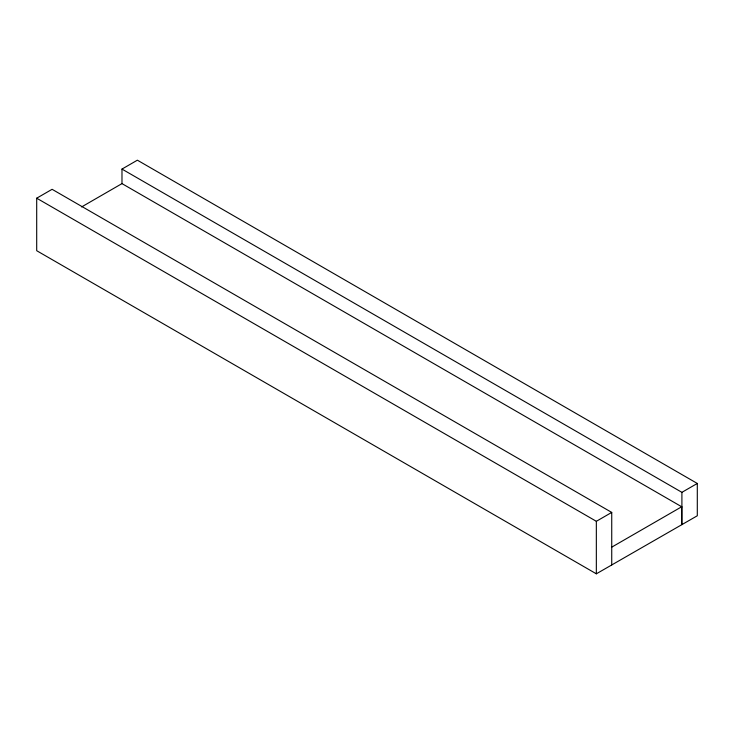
<?xml version="1.0" encoding="UTF-8"?>
<svg xmlns="http://www.w3.org/2000/svg" width="734" height="734" viewBox="0 0 734 734"><rect width="100%" height="100%" fill="white"/><g stroke="black" fill="none" stroke-linecap="round" stroke-linejoin="round"><path stroke-width="1.1" d="M681.904 506.882L121.982 183.61L121.982 169.077L137.377 160.186L697.3 483.458L697.3 515.773L596.338 573.814L36.7 250.707L36.7 198.198L52.096 189.308L611.734 512.415L611.734 564.923M81.584 206.942L121.982 183.61M36.7 198.198L596.338 521.305L611.734 512.415M121.982 169.077L681.904 492.34L697.3 483.458M611.734 547.151L681.702 506.763L681.702 524.535M681.904 492.34L681.904 524.654M596.338 521.305L596.338 573.814"/></g></svg>
